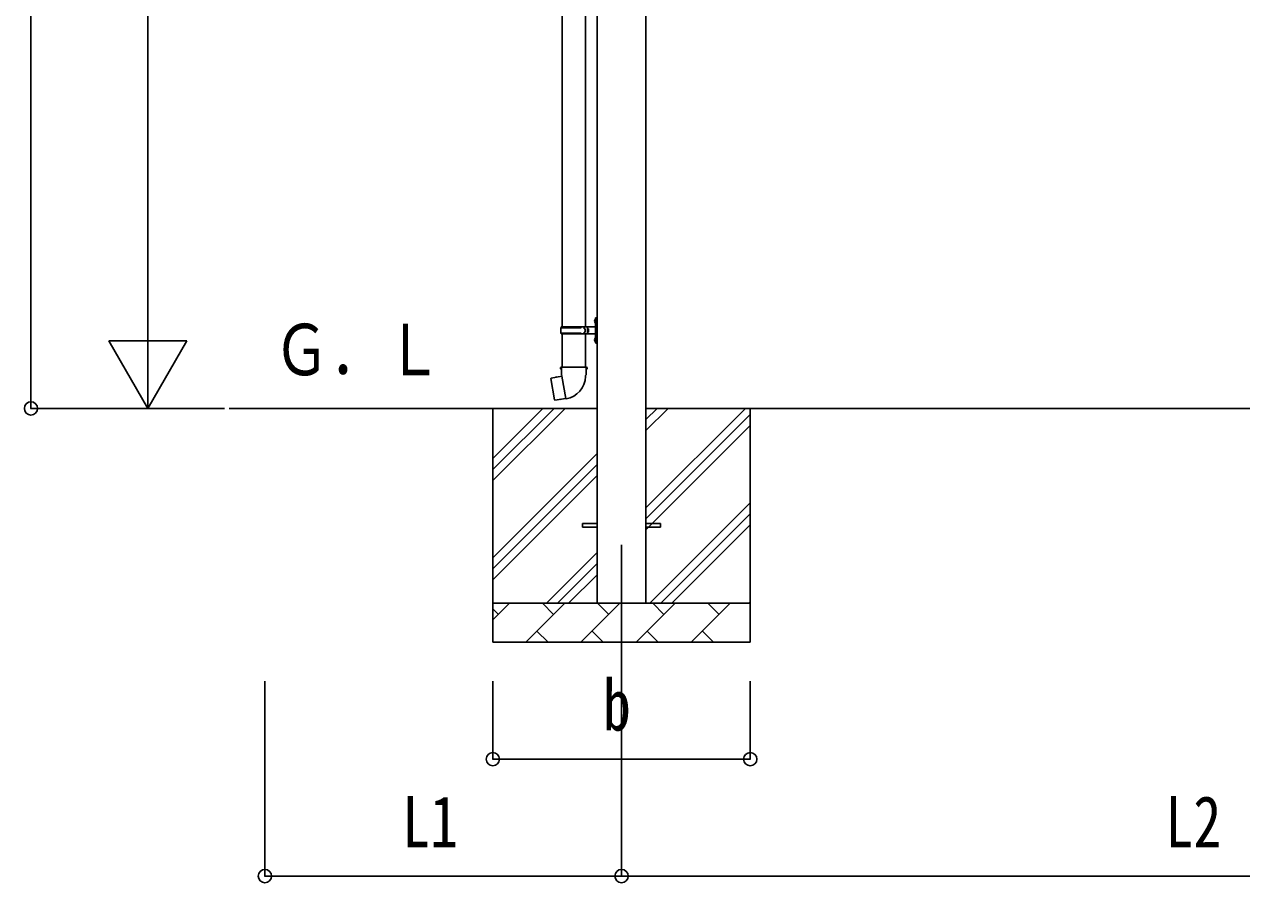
# Model space of a CAD drawing. Units: millimetres, scale not verified. Extents: x -16820 to 16820, y -11880 to 11880.
# Drawn here: x -8340 to -5218, y -6287 to -4084 of the extents above; entities that cross this region are included whole.
import ezdxf
from ezdxf.enums import TextEntityAlignment as Align

# ---------------------------------------------------------------- set-up
doc = ezdxf.new("R2010")
doc.units = ezdxf.units.MM
doc.header["$LTSCALE"] = 50
for name, color, linetype in [('0-3_YKK_12', 2, 'Continuous'), ('0-4_YKK_13', 4, 'Continuous'), ('0-5_YKK_A1', 4, 'Continuous'), ('0-6_YKK_D', 6, 'Continuous')]:
    doc.layers.add(name, color=color, linetype=linetype)
doc.styles.add('ＭＳ ゴシック', font='')
doc.styles.get('ＭＳ ゴシック').set_extended_font_data('MS Gothic')

msp = doc.modelspace()

# ---------------------------------------------------------------- linework, layer by layer
at = {"layer": '0-3_YKK_12'}
msp.add_line((-6808.38, -5420), (-6808.38, -5920), dxfattribs=at)
at = {"layer": '0-4_YKK_13'}
for p, q in [((-6960.88, -3956.49), (-6960.88, -4861)), ((-6900.88, -3956.49), (-6900.88, -4861)), ((-6874.88, -4838), (-6871.88, -4836.5)), ((-6874.88, -4838), (-6874.88, -4870)), ((-6871.88, -4836.5), (-6871.88, -4870)), ((-6871.88, -4836.5), (-6870.88, -4836.5)), ((-6870.88, -4836.5), (-6870.88, -4870)), ((-6963.88, -4863), (-6913.55, -4863)), ((-6962.88, -4861), (-6876.88, -4861)), ((-6962.88, -4861), (-6962.88, -4863)), ((-6903.88, -4861), (-6903.88, -4865.5)), ((-6903.88, -4865.5), (-6901.88, -4865.5)), ((-6901.88, -4865.5), (-6901.88, -4870)), ((-6901.88, -4874.5), (-6901.88, -4870)), ((-6895.88, -4861), (-6895.88, -4870)), ((-6895.88, -4865.5), (-6892.88, -4865.5)), ((-6895.88, -4879), (-6895.88, -4870)), ((-6892.88, -4865.5), (-6892.88, -4870)), ((-6892.88, -4874.5), (-6892.88, -4870)), ((-6877.18, -4843.85), (-6875.14, -4844.85)), ((-6875.91, -4841.85), (-6875.28, -4841.85)), ((-6875.91, -4841.85), (-6875.91, -4850.15)), ((-6875.91, -4850.15), (-6875.28, -4850.15)), ((-6875.28, -4841.85), (-6875.28, -4850.15)), ((-6875.28, -4841.85), (-6874.88, -4842.25)), ((-6875.28, -4850.15), (-6874.88, -4849.75)), ((-6875.14, -4844.85), (-6874.52, -4846)), ((-6874.88, -4842.25), (-6874.88, -4849.75)), ((-6874.88, -4902), (-6874.88, -4870)), ((-6871.88, -4903.5), (-6871.88, -4870)), ((-6870.88, -4903.5), (-6870.88, -4870)), ((-6963.88, -4877), (-6913.55, -4877)), ((-6962.88, -4879), (-6962.88, -4877)), ((-6962.88, -4879), (-6876.88, -4879)), ((-6960.88, -4879), (-6960.88, -4963.93)), ((-6903.88, -4879), (-6903.88, -4874.5)), ((-6903.88, -4874.5), (-6901.88, -4874.5)), ((-6900.88, -4879), (-6900.88, -4963.93)), ((-6895.88, -4874.5), (-6892.88, -4874.5)), ((-6877.18, -4891.85), (-6875.14, -4892.85)), ((-6875.91, -4889.85), (-6875.28, -4889.85)), ((-6875.91, -4889.85), (-6875.91, -4898.15)), ((-6875.91, -4898.15), (-6875.28, -4898.15)), ((-6875.28, -4889.85), (-6875.28, -4898.15)), ((-6875.28, -4889.85), (-6874.88, -4890.25)), ((-6875.28, -4898.15), (-6874.88, -4897.75)), ((-6875.14, -4892.85), (-6874.52, -4894)), ((-6874.88, -4890.25), (-6874.88, -4897.75)), ((-6874.88, -4902), (-6871.88, -4903.5)), ((-6871.88, -4903.5), (-6870.88, -4903.5)), ((-6989.34, -4992.38), (-6990.15, -4993.55)), ((-6990.15, -4993.55), (-6980.53, -5048.11)), ((-6961.47, -4987.13), (-6989.34, -4992.38)), ((-6976.6, -4989.78), (-6976.81, -4990.02)), ((-6962.73, -4963.93), (-6964.88, -4964.71)), ((-6964.88, -4964.71), (-6964.88, -4968.33)), ((-6964.88, -4968.33), (-6962.64, -4969.14)), ((-6962.73, -4963.93), (-6930.88, -4963.93)), ((-6962.73, -4963.93), (-6962.64, -4969.14)), ((-6962.64, -4969.14), (-6962.38, -4983.93)), ((-6962.38, -4983.93), (-6961.03, -4985.93)), ((-6951.11, -5044.42), (-6961.25, -4986.95)), ((-6961.23, -4986.13), (-6961.23, -4986.83)), ((-6961.03, -4985.93), (-6961.06, -4985.93)), ((-6899.03, -4963.93), (-6930.88, -4963.93)), ((-6900.69, -4985.87), (-6900.76, -4988.03)), ((-6899.38, -4983.93), (-6900.69, -4985.87)), ((-6896.88, -4968.33), (-6899.12, -4969.14)), ((-6899.03, -4963.93), (-6896.88, -4964.71)), ((-6896.88, -4964.71), (-6896.88, -4968.33)), ((-6966.5, -5047.02), (-6966.78, -5046.86)), ((-6950.81, -5045.19), (-6951.05, -5044.52)), ((-6908.38, -5365.5), (-6870.88, -5365.5)), ((-6908.38, -5374.5), (-6908.38, -5365.5)), ((-6745.88, -5365.5), (-6708.38, -5365.5)), ((-6708.38, -5374.5), (-6708.38, -5365.5)), ((-6908.38, -5374.5), (-6870.88, -5374.5)), ((-6745.88, -5374.5), (-6708.38, -5374.5))]:
    msp.add_line(p, q, dxfattribs=at)
for points in [[(-6877.18, -4848.15), (-6875.14, -4847.15), (-6874.52, -4846)], [(-6877.18, -4896.15), (-6875.14, -4895.15), (-6874.52, -4894)], [(-6974.35, -4989.56), (-6974.63, -4989.4), (-6976.6, -4989.78)], [(-6899.03, -4963.93), (-6899.12, -4969.14), (-6899.38, -4983.93)], [(-6951.38, -5044.33), (-6979.37, -5048.93), (-6980.53, -5048.11)], [(-6964.32, -5046.46), (-6964.53, -5046.69), (-6966.5, -5047.02)]]:
    msp.add_lwpolyline(points, dxfattribs=at)
for centre, radius, start, end in [((-6915.13, -4870), 49.25, 171.82876, 180.00002), ((-6915.13, -4870), 49.25, 180.00002, 188.17127), ((-6913.55, -4861), 2, 270, 359.99998), ((-6871.58, -4846), 6, 136.21765, 223.78235), ((-6876.88, -4859), 2, 270, 359.99998), ((-6913.55, -4879), 2, 0.00005, 90.00004), ((-6871.58, -4894), 6, 136.21765, 223.78235), ((-6876.88, -4881), 2, 0.00005, 90.00004), ((-6961.53, -4986.83), 0.3, 280.66842, 0), ((-6961.03, -4986.13), 0.2, 100, 180), ((-6961.03, -4985.93), 60.3, 279.96938, 358), ((-6951.33, -5044.63), 0.3, 20, 99.33158), ((-6950.62, -5045.12), 0.2, 200, 279.96938)]:
    msp.add_arc(centre, radius, start, end, dxfattribs=at)
at = {"layer": '0-5_YKK_A1'}
for p, q in [((-6870.88, -2772.5), (-6870.88, -5570)), ((-6745.88, -5570), (-6745.88, -2772.5)), ((-6870.88, -5070), (-7815.04, -5070)), ((-7138.38, -5070), (-7138.38, -5670)), ((-7138.38, -5255.05), (-6953.33, -5070)), ((-7138.38, -5226.77), (-6981.61, -5070)), ((-7138.38, -5198.48), (-7009.9, -5070)), ((-3870.88, -5070), (-6745.88, -5070)), ((-6745.88, -5325.1), (-6490.78, -5070)), ((-6745.88, -5127.11), (-6688.77, -5070)), ((-6745.88, -5098.82), (-6717.05, -5070)), ((-6745.88, -5353.38), (-6478.38, -5085.88)), ((-6478.38, -5070), (-6478.38, -5670)), ((-6745.88, -5381.67), (-6478.38, -5114.17)), ((-7138.38, -5453.04), (-6870.88, -5185.54)), ((-7138.38, -5481.32), (-6870.88, -5213.82)), ((-7138.38, -5509.61), (-6870.88, -5242.11)), ((-6736.22, -5570), (-6478.38, -5312.16)), ((-6707.94, -5570), (-6478.38, -5340.44)), ((-6679.65, -5570), (-6478.38, -5368.73)), ((-7000.78, -5570), (-6870.88, -5440.1)), ((-6972.5, -5570), (-6870.88, -5468.38)), ((-6944.21, -5570), (-6870.88, -5496.67)), ((-7138.38, -5570), (-6478.38, -5570)), ((-7138.38, -5612.89), (-7095.48, -5570)), ((-7124.04, -5598.55), (-7138.38, -5584.21)), ((-7054.06, -5670), (-6954.06, -5570)), ((-6982.62, -5598.55), (-7011.17, -5570)), ((-6912.64, -5670), (-6812.64, -5570)), ((-6841.2, -5598.55), (-6869.75, -5570)), ((-6771.22, -5670), (-6671.22, -5570)), ((-6699.77, -5598.55), (-6728.33, -5570)), ((-6629.8, -5670), (-6529.8, -5570)), ((-6558.35, -5598.55), (-6586.91, -5570)), ((-6481.66, -5570), (-6478.38, -5566.72)), ((-7025.51, -5641.45), (-6996.96, -5670)), ((-6884.09, -5641.45), (-6855.54, -5670)), ((-6742.67, -5641.45), (-6714.11, -5670)), ((-6601.25, -5641.45), (-6572.69, -5670)), ((-6478.38, -5670), (-7138.38, -5670))]:
    msp.add_line(p, q, dxfattribs=at)
at = {"layer": '0-6_YKK_D'}
for p, q in [((-8322.97, -5070), (-8322.97, -2436.71)), ((-8022.97, -4870), (-8022.97, -2970)), ((-8022.97, -5070), (-8022.97, -4723.59)), ((-8022.97, -5070), (-8122.97, -4896.79)), ((-7922.97, -4896.79), (-8122.97, -4896.79)), ((-8022.97, -5070), (-7922.97, -4896.79)), ((-7826.9, -5070), (-8323.97, -5070)), ((-7826.9, -5070), (-8023.97, -5070)), ((-7722.97, -5770), (-7722.97, -6271)), ((-7138.38, -5770), (-7138.38, -5971)), ((-6808.38, -5770), (-6808.38, -6271)), ((-6808.38, -5770), (-6808.38, -6271)), ((-6478.38, -5770), (-6478.38, -5971)), ((-7138.38, -5970), (-6478.38, -5970)), ((-6808.38, -6270), (-7722.97, -6270)), ((-6808.38, -6270), (-3808.38, -6270))]:
    msp.add_line(p, q, dxfattribs=at)
for centre in [(-8322.97, -5070), (-7138.38, -5970), (-6478.38, -5970), (-7722.97, -6270), (-6808.38, -6270), (-6808.38, -6270)]:
    msp.add_circle(centre, 17, dxfattribs=at)

# ---------------------------------------------------------------- texts
at = {"layer": '0-5_YKK_A1', "style": 'ＭＳ ゴシック', "width": 0.8}
msp.add_text('Ｇ．Ｌ', height=132, dxfattribs=at).set_placement((-7701.11, -5024.45), align=Align.BOTTOM_LEFT)
at = {"layer": '0-6_YKK_D', "style": 'ＭＳ ゴシック', "width": 0.8}
for s, p in [('b', (-6856.38, -5936)), ('L1', (-7371.27, -6236)), ('L2', (-5413.98, -6236))]:
    msp.add_text(s, height=132, dxfattribs=at).set_placement(p, align=Align.BOTTOM_LEFT)

doc.saveas('drawing.dxf')
